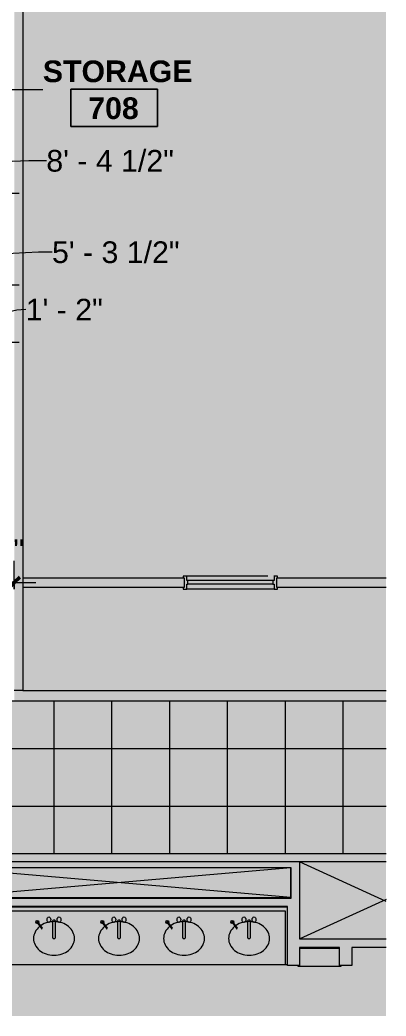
# Model space of a CAD drawing. Header units: inches. Extents: x 587 to 2050, y 1170 to 2086.
# Drawn here: x 1131.8 to 1283.9, y 1170.5 to 1584.3 of the extents above; entities that cross this region are included whole.
import ezdxf

# ---------------------------------------------------------------- set-up
doc = ezdxf.new("R2010")
doc.units = ezdxf.units.IN
doc.header["$MEASUREMENT"] = 0
for name, color, linetype, lineweight in [('A-ANNO-DIMS', 211, 'Continuous', 9), ('A-ANNO-DIMS-96', 211, 'Continuous', 9), ('A-AREA-IDEN', 2, 'Continuous', 9), ('A-CLNG-PATT', 13, 'Continuous', 13), ('A-DETL', 90, 'Continuous', 9), ('A-DETL-GENF', 92, 'Continuous', 9), ('A-DOOR', 31, 'Continuous', 13), ('A-WALL', 113, 'Continuous', 13), ('A-WALL-PATT', 111, 'Continuous', 13), ('CORE', 7, 'Continuous', 9), ('I-WALL', 2, 'Continuous', 13), ('Victor Bldg - 7th Floor_LINK_dwg', 8, 'Continuous', 9)]:
    doc.layers.add(name, color=color, linetype=linetype, lineweight=lineweight)
doc.styles.add('Swis721 Lt BT', font='swissl.ttf', dxfattribs={"height": 9})
doc.styles.add('Swis721 Lt BT_B', font='', dxfattribs={"height": 9})
doc.styles.get('Swis721 Lt BT_B').set_extended_font_data('Swis721 Lt BT', bold=True)
doc.dimstyles.new('OTJ_-_3_32__Linear__1_2__Tolerance', dxfattribs={"dimscale": 12, "dimtxt": 9.497835, "dimasz": 0.375, "dimexe": 0.75, "dimexo": 0.5, "dimgap": 0.5, "dimtad": 1, "dimdec": 1, "dimrnd": 0.5, "dimzin": 3, "dimdsep": 46, "dimlunit": 4, "dimtxsty": 'Swis721 Lt BT', "dimblk1": 'OBLIQUE', "dimblk2": 'OBLIQUE', "dimsah": 1, "dimcen": 0.09, "dimdle": 0.75, "dimazin": 0, "dimtfac": 1, "dimtdec": 4, "dimtix": 1, "dimtmove": 0, "dimatfit": 3, "dimfxl": 1, "dimtvp": 1, "dimfrac": 2, "dimtolj": 1, "dimtzin": 0, "dimarcsym": 2})
doc.dimstyles.new('OTJ_-_3_32__Linear__1_2__Tolerance_1', dxfattribs={"dimscale": 12, "dimtxt": 9.497835, "dimasz": 0.375, "dimexe": 0.75, "dimexo": 0.5, "dimgap": 0.5, "dimtad": 1, "dimdec": 1, "dimrnd": 0.5, "dimzin": 3, "dimdsep": 46, "dimlunit": 4, "dimtxsty": 'Swis721 Lt BT', "dimblk1": 'OBLIQUE', "dimblk2": 'OBLIQUE', "dimsah": 1, "dimcen": 0.09, "dimdle": 0.75, "dimazin": 0, "dimtfac": 1, "dimtdec": 4, "dimtix": 1, "dimtmove": 1, "dimatfit": 3, "dimfxl": 1, "dimtvp": 1, "dimfrac": 2, "dimtolj": 1, "dimtzin": 0, "dimarcsym": 2})

# ---------------------------------------------------------------- blocks, each defined once
blk = doc.blocks.new('Victor Bldg - 7th Floor_LINK_dwg_AH13F-7884600-REFLECTED CEILING PLAN')
at = {"layer": 'CORE'}
for p, q in [((1145.42, 1209.86), (1145.42, 1203.17)), ((1146.29, 1210.31), (1145.72, 1210.31)), ((1146.59, 1203.17), (1146.59, 1209.86)), ((1145.72, 1202.72), (1146.29, 1202.72))]:
    blk.add_line(p, q, dxfattribs=at)
for centre in [(1143.88, 1210.53), (1148.08, 1210.53)]:
    blk.add_ellipse(centre, major_axis=(0, 1.17), ratio=0.666667, dxfattribs=at)
for centre, start_param, end_param in [((1145.72, 1209.86), 0, 1.570796), ((1146.29, 1209.86), 4.712389, 6.283185), ((1145.72, 1203.17), 1.570796, 3.141593), ((1146.29, 1203.17), 3.141593, 4.712389)]:
    blk.add_ellipse(centre, major_axis=(0, 0.45), ratio=0.666667, start_param=start_param, end_param=end_param, dxfattribs=at)
blk = doc.blocks.new('Victor Bldg - 7th Floor_LINK_dwg_AH13F-7884601-REFLECTED CEILING PLAN')
at = {"layer": 'CORE'}
for p, q in [((1172.42, 1209.86), (1172.42, 1203.17)), ((1173.29, 1210.31), (1172.72, 1210.31)), ((1173.59, 1203.17), (1173.59, 1209.86)), ((1172.72, 1202.72), (1173.29, 1202.72))]:
    blk.add_line(p, q, dxfattribs=at)
for centre in [(1170.88, 1210.53), (1175.08, 1210.53)]:
    blk.add_ellipse(centre, major_axis=(0, 1.17), ratio=0.666667, dxfattribs=at)
for centre, start_param, end_param in [((1172.72, 1209.86), 0, 1.570796), ((1173.29, 1209.86), 4.712389, 6.283185), ((1172.72, 1203.17), 1.570796, 3.141593), ((1173.29, 1203.17), 3.141593, 4.712389)]:
    blk.add_ellipse(centre, major_axis=(0, 0.45), ratio=0.666667, start_param=start_param, end_param=end_param, dxfattribs=at)
blk = doc.blocks.new('Victor Bldg - 7th Floor_LINK_dwg_AH13F-7884602-REFLECTED CEILING PLAN')
at = {"layer": 'CORE'}
for p, q in [((1226.42, 1209.86), (1226.42, 1203.17)), ((1227.29, 1210.31), (1226.72, 1210.31)), ((1227.59, 1203.17), (1227.59, 1209.86)), ((1226.72, 1202.72), (1227.29, 1202.72))]:
    blk.add_line(p, q, dxfattribs=at)
for centre in [(1224.88, 1210.53), (1229.08, 1210.53)]:
    blk.add_ellipse(centre, major_axis=(0, 1.17), ratio=0.666667, dxfattribs=at)
for centre, start_param, end_param in [((1226.72, 1209.86), 0, 1.570796), ((1227.29, 1209.86), 4.712389, 6.283185), ((1226.72, 1203.17), 1.570796, 3.141593), ((1227.29, 1203.17), 3.141593, 4.712389)]:
    blk.add_ellipse(centre, major_axis=(0, 0.45), ratio=0.666667, start_param=start_param, end_param=end_param, dxfattribs=at)
blk = doc.blocks.new('Victor Bldg - 7th Floor_LINK_dwg_AH13F-7884603-REFLECTED CEILING PLAN')
at = {"layer": 'CORE'}
for p, q in [((1199.42, 1209.86), (1199.42, 1203.17)), ((1200.29, 1210.31), (1199.72, 1210.31)), ((1200.59, 1203.17), (1200.59, 1209.86)), ((1199.72, 1202.72), (1200.29, 1202.72))]:
    blk.add_line(p, q, dxfattribs=at)
for centre in [(1197.88, 1210.53), (1202.08, 1210.53)]:
    blk.add_ellipse(centre, major_axis=(0, 1.17), ratio=0.666667, dxfattribs=at)
for centre, start_param, end_param in [((1199.72, 1209.86), 0, 1.570796), ((1200.29, 1209.86), 4.712389, 6.283185), ((1199.72, 1203.17), 1.570796, 3.141593), ((1200.29, 1203.17), 3.141593, 4.712389)]:
    blk.add_ellipse(centre, major_axis=(0, 0.45), ratio=0.666667, start_param=start_param, end_param=end_param, dxfattribs=at)
blk = doc.blocks.new('Victor Bldg - 7th Floor_LINK_dwg-6972240-REFLECTED CEILING PLAN')
at = {"layer": 'CORE'}
for p, q in [((1283.91, 1218.08), (1248, 1234.5)), ((1244.37, 1219.75), (1244.37, 1232)), ((1248, 1232), (1248, 1216)), ((1283.91, 1218.89), (1248.12, 1202.5)), ((1243, 1215.75), (1103, 1215.75)), ((1138.92, 1209.47), (1140.76, 1206.79)), ((1139.18, 1209.63), (1141.03, 1206.95)), ((1165.92, 1209.47), (1167.76, 1206.79)), ((1166.18, 1209.63), (1168.03, 1206.95)), ((1192.92, 1209.47), (1194.76, 1206.79)), ((1193.18, 1209.63), (1195.03, 1206.95)), ((1219.92, 1209.47), (1221.76, 1206.79)), ((1220.18, 1209.63), (1222.03, 1206.95)), ((1248, 1198.69), (1264.62, 1198.69)), ((1243, 1191.75), (1103, 1191.75))]:
    blk.add_line(p, q, dxfattribs=at)
at = {"layer": 'CORE', "flags": 128}
for points in [[(1101.63, 1219.75), (1244.37, 1219.75), (1101.63, 1232)], [(1244.37, 1232), (1101.63, 1219.75), (1101.63, 1232)], [(1104, 1191.75), (1104, 1214.25), (1242, 1214.25), (1242, 1191.75)], [(1247.31, 1191.47), (1247.31, 1191.19), (1265.31, 1191.19), (1265.31, 1191.47)]]:
    blk.add_lwpolyline(points, dxfattribs=at)
at = {"layer": 'CORE'}
for centre in [(1139.05, 1209.55), (1166.05, 1209.55), (1193.05, 1209.55), (1220.05, 1209.55)]:
    blk.add_circle(centre, 0.667, dxfattribs=at)
for centre, radius, start, end in [((1139.05, 1209.55), 0.167, 11.6829, 236.8423), ((1145.45, 1201.04), 8.59, 108.8354, 129.4725), ((1146, 1199.43), 10.29, 90, 108.8354), ((1146, 1199.43), 10.29, 71.1646, 90), ((1146.55, 1201.04), 8.59, 50.5275, 71.1646), ((1166.05, 1209.55), 0.167, 11.6829, 236.8423), ((1172.45, 1201.04), 8.59, 108.8354, 129.4725), ((1173, 1199.43), 10.29, 90, 108.8354), ((1173, 1199.43), 10.29, 71.1646, 90), ((1173.55, 1201.04), 8.59, 50.5275, 71.1646), ((1193.05, 1209.55), 0.167, 11.6829, 236.8423), ((1199.45, 1201.04), 8.59, 108.8354, 129.4725), ((1200, 1199.43), 10.29, 90, 108.8354), ((1200, 1199.43), 10.29, 71.1646, 90), ((1200.55, 1201.04), 8.59, 50.5275, 71.1646), ((1220.05, 1209.55), 0.167, 11.6829, 236.8423), ((1226.45, 1201.04), 8.59, 108.8354, 129.4725), ((1227, 1199.43), 10.29, 90, 108.8354), ((1227, 1199.43), 10.29, 71.1646, 90), ((1227.55, 1201.04), 8.59, 50.5275, 71.1646), ((1143.3, 1202.72), 5.8, 153.2988, 180), ((1144.61, 1202.07), 7.26, 129.4725, 153.2988), ((1140.9, 1206.86), 0.167, 192.1914, 57.3508), ((1147.39, 1202.07), 7.26, 26.7012, 50.5275), ((1148.7, 1202.72), 5.8, 0, 26.7012), ((1170.3, 1202.72), 5.8, 153.2988, 180), ((1171.61, 1202.07), 7.26, 129.4725, 153.2988), ((1167.9, 1206.86), 0.167, 192.1914, 57.3508), ((1174.39, 1202.07), 7.26, 26.7012, 50.5275), ((1175.7, 1202.72), 5.8, 0, 26.7012), ((1197.3, 1202.72), 5.8, 153.2988, 180), ((1198.61, 1202.07), 7.26, 129.4725, 153.2988), ((1194.9, 1206.86), 0.167, 192.1914, 57.3508), ((1201.39, 1202.07), 7.26, 26.7012, 50.5275), ((1202.7, 1202.72), 5.8, 0, 26.7012), ((1224.3, 1202.72), 5.8, 153.2988, 180), ((1225.61, 1202.07), 7.26, 129.4725, 153.2988), ((1221.9, 1206.86), 0.167, 192.1914, 57.3508), ((1228.39, 1202.07), 7.26, 26.7012, 50.5275), ((1229.7, 1202.72), 5.8, 0, 26.7012), ((1143.3, 1202.72), 5.8, 180, 206.7012), ((1144.61, 1203.38), 7.26, 206.7012, 230.5275), ((1147.39, 1203.38), 7.26, 309.4725, 333.2988), ((1148.7, 1202.72), 5.8, 333.2988, 0), ((1170.3, 1202.72), 5.8, 180, 206.7012), ((1171.61, 1203.38), 7.26, 206.7012, 230.5275), ((1174.39, 1203.38), 7.26, 309.4725, 333.2988), ((1175.7, 1202.72), 5.8, 333.2988, 0), ((1197.3, 1202.72), 5.8, 180, 206.7012), ((1198.61, 1203.38), 7.26, 206.7012, 230.5275), ((1201.39, 1203.38), 7.26, 309.4725, 333.2988), ((1202.7, 1202.72), 5.8, 333.2988, 0), ((1224.3, 1202.72), 5.8, 180, 206.7012), ((1225.61, 1203.38), 7.26, 206.7012, 230.5275), ((1228.39, 1203.38), 7.26, 309.4725, 333.2988), ((1229.7, 1202.72), 5.8, 333.2988, 0), ((1145.45, 1204.4), 8.59, 230.5275, 251.1646), ((1146, 1206.02), 10.29, 251.1646, 270), ((1146, 1206.02), 10.29, 270, 288.8354), ((1146.55, 1204.4), 8.59, 288.8354, 309.4725), ((1172.45, 1204.4), 8.59, 230.5275, 251.1646), ((1173, 1206.02), 10.29, 251.1646, 270), ((1173, 1206.02), 10.29, 270, 288.8354), ((1173.55, 1204.4), 8.59, 288.8354, 309.4725), ((1199.45, 1204.4), 8.59, 230.5275, 251.1646), ((1200, 1206.02), 10.29, 251.1646, 270), ((1200, 1206.02), 10.29, 270, 288.8354), ((1200.55, 1204.4), 8.59, 288.8354, 309.4725), ((1226.45, 1204.4), 8.59, 230.5275, 251.1646), ((1227, 1206.02), 10.29, 251.1646, 270), ((1227, 1206.02), 10.29, 270, 288.8354), ((1227.55, 1204.4), 8.59, 288.8354, 309.4725)]:
    blk.add_arc(centre, radius, start, end, dxfattribs=at)
for name in ['Victor Bldg - 7th Floor_LINK_dwg_AH13F-7884600-REFLECTED CEILING PLAN', 'Victor Bldg - 7th Floor_LINK_dwg_AH13F-7884601-REFLECTED CEILING PLAN', 'Victor Bldg - 7th Floor_LINK_dwg_AH13F-7884603-REFLECTED CEILING PLAN', 'Victor Bldg - 7th Floor_LINK_dwg_AH13F-7884602-REFLECTED CEILING PLAN']:
    blk.add_blockref(name, (0, 0))
blk = doc.blocks.new('Door - Single - Solid Door-7504013-REFLECTED CEILING PLAN')
at = {"layer": 'A-DOOR'}
h = blk.add_hatch(color=250, dxfattribs=at)
h.paths.add_polyline_path([(23.24, 2.66), (22.12, 2.66), (22.12, 0.54), (21.62, 0.54), (21.62, -0.96), (22.12, -0.96), (22.12, -2.84), (23.62, -2.84), (23.62, -2.09), (23.24, -2.09), (23.24, 1.91), (23.62, 1.91), (23.62, 2.66)], flags=0)
h.paths.add_polyline_path([(-15.63, 2.66), (-15.63, 1.91), (-15.26, 1.91), (-15.26, -2.09), (-15.63, -2.09), (-15.63, -2.84), (-14.13, -2.84), (-14.13, -0.96), (-13.63, -0.96), (-13.63, 0.54), (-14.13, 0.54), (-14.13, 2.66), (-15.26, 2.66)], flags=0)
at = {"layer": 'A-DOOR', "color": 8, "lineweight": 20}
for p, q in [((-14.13, 2.66), (-15.63, 2.66)), ((-15.63, 2.66), (-15.63, 1.91)), ((-14.13, 0.54), (-14.13, 2.66)), ((-13.63, 0.54), (-14.13, 0.54)), ((-13.63, -0.96), (-13.63, 0.54)), ((21.62, 0.54), (21.62, -0.96)), ((22.12, 0.54), (21.62, 0.54)), ((22.12, 2.66), (22.12, 0.54)), ((23.62, 2.66), (22.12, 2.66)), ((23.62, 1.91), (23.62, 2.66)), ((-15.63, -2.09), (-15.63, -2.84)), ((-15.63, -2.84), (-14.13, -2.84)), ((-14.13, -0.96), (-13.63, -0.96)), ((-14.13, -2.84), (-14.13, -0.96)), ((21.62, -0.96), (22.12, -0.96)), ((22.12, -0.96), (22.12, -2.84)), ((22.12, -2.84), (23.62, -2.84)), ((23.62, -2.84), (23.62, -2.09))]:
    blk.add_line(p, q, dxfattribs=at)
at = {"layer": 'A-DOOR', "lineweight": 9}
for p, q in [((-14.13, 2.66), (22.12, 2.66)), ((-13.63, 0.54), (21.62, 0.54)), ((-14.13, -2.84), (-14.01, -2.84)), ((-13.63, -0.96), (21.62, -0.96)), ((-11.53, -2.84), (22.12, -2.84))]:
    blk.add_line(p, q, dxfattribs=at)
blk = doc.blocks.new('Room Tag - Room Name and Number-3379422-REFLECTED CEILING PLAN')
at = {"layer": 'A-AREA-IDEN'}
for p, q in [((-0.1881, -0.1636), (-0.1881, -0.0018)), ((-0.1881, -0.0018), (0.1869, -0.0018)), ((0.1869, -0.0018), (-0.1881, -0.0018)), ((-0.1881, -0.0018), (-0.1881, -0.1636)), ((0.1869, -0.0018), (0.1869, -0.1636)), ((0.1869, -0.1636), (0.1869, -0.0018)), ((0.1869, -0.1636), (-0.1881, -0.1636)), ((-0.1881, -0.1636), (0.1869, -0.1636))]:
    blk.add_line(p, q, dxfattribs=at)
blk = doc.blocks.new('DIMBLOCK35-REFLECTED CEILING PLAN')
at = {"layer": 'A-ANNO-DIMS-96', "transparency": 16777216}
for p, q in [((1102.75, 1348.41), (1102.75, 1359.57)), ((1129.5, 1347.75), (1129.5, 1359.57)), ((1093.75, 1350.57), (1138.5, 1350.57)), ((1102.75, 1350.57), (1102.75, 1348.41)), ((1129.5, 1350.57), (1129.5, 1347.75))]:
    blk.add_line(p, q, dxfattribs=at)
at = {"layer": 'A-ANNO-DIMS-96', "lineweight": 50, "transparency": 16777216}
for p, q in [((1102.75, 1350.57), (1100.5, 1348.32)), ((1102.75, 1350.57), (1105, 1352.82)), ((1129.5, 1350.57), (1127.25, 1348.32)), ((1129.5, 1350.57), (1131.75, 1352.82))]:
    blk.add_line(p, q, dxfattribs=at)
at = {"layer": 'A-ANNO-DIMS-96', "color": 0, "transparency": 16777216, "insert": (1101.58, 1368.58), "char_height": 9, "width": 34.9159, "attachment_point": 1, "line_spacing_factor": 1.005062, "style": 'Swis721 Lt BT'}
blk.add_mtext('2\' - 3"', dxfattribs=at)
blk = doc.blocks.new('_Oblique')
at = {"color": 0, "linetype": 'ByBlock', "lineweight": -2}
blk.add_line((-0.5, -0.5), (0.5, 0.5), dxfattribs=at)
blk = doc.blocks.new('DIMBLOCK37-REFLECTED CEILING PLAN')
at = {"layer": 'A-ANNO-DIMS-96', "transparency": 16777216}
for p, q in [((1058.9, 1469.03), (1058.9, 1483.28)), ((1122.47, 1471.46), (1122.47, 1483.28)), ((1049.9, 1474.28), (1131.47, 1474.28)), ((1058.9, 1474.28), (1058.9, 1469.03)), ((1122.47, 1474.28), (1122.47, 1471.46))]:
    blk.add_line(p, q, dxfattribs=at)
at = {"layer": 'A-ANNO-DIMS-96', "lineweight": 50, "transparency": 16777216}
for p, q in [((1058.9, 1474.28), (1056.65, 1472.03)), ((1058.9, 1474.28), (1061.15, 1476.53)), ((1122.47, 1474.28), (1120.22, 1472.03)), ((1122.47, 1474.28), (1124.72, 1476.53))]:
    blk.add_line(p, q, dxfattribs=at)
at = {"layer": 'A-ANNO-DIMS-96', "transparency": 16777216}
blk.add_ellipse((1145.17, 1474.28), major_axis=(-54.49, 0), ratio=0.248456, start_param=4.712389, end_param=6.283185, dxfattribs=at)
at = {"layer": 'A-ANNO-DIMS-96', "color": 0, "transparency": 16777216, "insert": (1145.17, 1492.29), "char_height": 9, "width": 59.1579, "attachment_point": 1, "line_spacing_factor": 1.005062, "style": 'Swis721 Lt BT'}
blk.add_mtext('5\' - 3 1/2"', dxfattribs=at)
blk = doc.blocks.new('DIMBLOCK38-REFLECTED CEILING PLAN')
at = {"layer": 'A-ANNO-DIMS-96', "transparency": 16777216}
for p, q in [((1022, 1509.44), (1022, 1521.26)), ((1122.47, 1509.44), (1122.47, 1521.26)), ((1013, 1512.26), (1131.47, 1512.26)), ((1022, 1512.26), (1022, 1509.44)), ((1122.47, 1512.26), (1122.47, 1509.44))]:
    blk.add_line(p, q, dxfattribs=at)
at = {"layer": 'A-ANNO-DIMS-96', "lineweight": 50, "transparency": 16777216}
for p, q in [((1022, 1512.26), (1019.75, 1510.01)), ((1022, 1512.26), (1024.25, 1514.51)), ((1122.47, 1512.26), (1120.22, 1510.01)), ((1122.47, 1512.26), (1124.72, 1514.51))]:
    blk.add_line(p, q, dxfattribs=at)
at = {"layer": 'A-ANNO-DIMS-96', "transparency": 16777216}
blk.add_ellipse((1142.81, 1512.26), major_axis=(-70.57, 0), ratio=0.191831, start_param=4.712389, end_param=6.283185, dxfattribs=at)
at = {"layer": 'A-ANNO-DIMS-96', "color": 0, "transparency": 16777216, "insert": (1142.81, 1530.27), "char_height": 9, "width": 59.1579, "attachment_point": 1, "line_spacing_factor": 1.005062, "style": 'Swis721 Lt BT'}
blk.add_mtext('8\' - 4 1/2"', dxfattribs=at)
blk = doc.blocks.new('DIMBLOCK53-REFLECTED CEILING PLAN')
at = {"layer": 'A-ANNO-DIMS-96', "transparency": 16777216}
for p, q in [((1108.47, 1447.59), (1108.47, 1459.41)), ((1122.47, 1447.59), (1122.47, 1459.41)), ((1099.47, 1450.41), (1131.47, 1450.41)), ((1108.47, 1450.41), (1108.47, 1447.59)), ((1122.47, 1450.41), (1122.47, 1447.59))]:
    blk.add_line(p, q, dxfattribs=at)
at = {"layer": 'A-ANNO-DIMS-96', "lineweight": 50, "transparency": 16777216}
for p, q in [((1108.47, 1450.41), (1110.72, 1452.66)), ((1122.47, 1450.41), (1124.72, 1452.66)), ((1108.47, 1450.41), (1106.22, 1448.16)), ((1122.47, 1450.41), (1120.22, 1448.16))]:
    blk.add_line(p, q, dxfattribs=at)
at = {"layer": 'A-ANNO-DIMS-96', "transparency": 16777216}
blk.add_ellipse((1134.25, 1450.41), major_axis=(18.78, 0), ratio=0.720784, start_param=1.570796, end_param=3.141593, dxfattribs=at)
at = {"layer": 'A-ANNO-DIMS-96', "color": 0, "transparency": 16777216, "insert": (1134.25, 1468.43), "char_height": 9, "width": 34.9159, "attachment_point": 1, "line_spacing_factor": 1.005062, "style": 'Swis721 Lt BT'}
blk.add_mtext('1\' - 2"', dxfattribs=at)

msp = doc.modelspace()

# ---------------------------------------------------------------- hatches: boundary and pattern name
at = {"layer": 'A-CLNG-PATT'}
h = msp.add_hatch(dxfattribs=at)
h.set_pattern_fill('FP_12', color=256, style=0, pattern_type=2)
h.set_pattern_definition([(0, (1002.06, 1209.64), (0, -24), []), (270, (1002.06, 1209.64), (-24, -1e-15), [])])
h.paths.add_polyline_path([(829, 1170.4789), (829, 1238), (1283.9113, 1238), (1283.9113, 1301.2804), (661.0927, 1301.2804), (661.0927, 1282.5238), (661.8427, 1282.5238), (661.8427, 1247.3736), (686.0611, 1271.5921), (687.2986, 1270.3546), (661.8427, 1244.8988), (661.8427, 1243.2738), (661.0927, 1243.2738), (661.0927, 1238.8988), (767.1111, 1238.8988), (767.1111, 1170.4789), (820.6855, 1170.4789)], flags=0)
at = {"layer": 'A-DETL-GENF'}
h = msp.add_hatch(color=9, dxfattribs=at)
h.paths.add_polyline_path([(670.2318, 1170.4789), (762.1111, 1170.4789), (762.1111, 1234.8988), (657.0927, 1234.8988), (657.0927, 1243.2738), (656.3427, 1243.2738), (656.3427, 1244.7738), (657.0927, 1244.7738), (657.075, 1281.0238), (656.3427, 1281.0238), (656.3427, 1282.5238), (657.0927, 1282.5238), (657.0665, 2035.5), (587.2153, 2035.5), (587.2153, 1170.4789), (657.0927, 1170.4789)], flags=0)
h.paths.add_polyline_path([(1036, 1170.4789), (1036, 1234.5), (867.4375, 1234.5), (867.4375, 1170.4789), (977.0503, 1170.4789)], flags=0)
h.paths.add_polyline_path([(861.9375, 1170.4789), (861.9375, 1234.5), (838, 1234.5), (838, 1170.4789)], flags=0)
h.paths.add_polyline_path([(1103, 1170.4789), (1283.9113, 1170.4789), (1283.9113, 1199), (1269.625, 1199), (1269.625, 1191.4687), (1264.625, 1191.4687), (1264.625, 1199), (1248, 1199), (1248, 1191.4687), (1243, 1191.4687), (1243, 1216), (1103, 1216), (1103, 1191.75), (1098, 1191.75), (1098, 1215.5), (1042, 1215.5), (1042, 1170.4789), (1098.0625, 1170.4789)], flags=0)
h.paths.add_polyline_path([(1248, 1202.5), (1283.9113, 1202.5), (1283.9113, 1234.5), (1248, 1234.5), (1248, 1232), (1247.9375, 1232), (1247.9375, 1216), (1248, 1216)], flags=0)
h.paths.add_polyline_path([(1103, 1219.5), (1244.4375, 1219.5), (1244.4375, 1232), (1098, 1232), (1098, 1234.5), (1042, 1234.5), (1042, 1223.5), (1098.0625, 1223.5), (1098.0625, 1231.75), (1101.5625, 1231.75), (1101.5625, 1219.5)], flags=0)
h.paths.add_polyline_path([(1237.375, 1305.7804), (1283.9113, 1305.7804), (1283.9113, 1348.5304), (1238.875, 1348.5304), (1238.875, 1347.7804), (1237.375, 1347.7804), (1237.375, 1349.9054), (1236.875, 1349.9054), (1236.875, 1351.4054), (1237.375, 1351.4054), (1237.375, 1353.2804), (1238.875, 1353.2804), (1238.875, 1352.5304), (1283.9113, 1352.5304), (1283.9113, 1761.5841), (1133, 1761.5841), (1133, 1352.5304), (1199.625, 1352.5304), (1199.625, 1353.2804), (1201.125, 1353.2804), (1201.125, 1351.4054), (1201.625, 1351.4054), (1201.625, 1349.9054), (1201.125, 1349.9054), (1201.125, 1347.7804), (1199.625, 1347.7804), (1199.625, 1348.5304), (1133, 1348.5304), (1133, 1305.7804), (1237.25, 1305.7804)], flags=0)
h.paths.add_polyline_path([(1283.9113, 1765.0841), (1283.9113, 2035.5), (1205, 2035.5), (1205, 1829.3138), (1279, 1829.3138), (1279, 1828.8138), (1205, 1828.8179), (1205, 1765.0841), (1279, 1765.0841)], flags=0)
msp.add_hatch(color=9, dxfattribs=at).paths.add_polyline_path([(794.1766, 1170.4789), (829, 1170.4789), (829, 1238), (1283.9113, 1238), (1283.9113, 1301.2804), (661.0927, 1301.2804), (661.0927, 1282.5238), (661.8427, 1282.5238), (661.8427, 1281.0238), (659.9677, 1281.0238), (659.9677, 1280.5238), (658.4677, 1280.5238), (658.4677, 1281.0238), (657.0927, 1281.0238), (657.0927, 1244.7738), (658.4677, 1244.7738), (658.4677, 1245.2738), (659.9677, 1245.2738), (659.9677, 1244.7738), (661.8427, 1244.7738), (661.8427, 1243.2738), (661.0927, 1243.2738), (661.0927, 1238.8988), (767.1111, 1238.8988), (767.1111, 1170.4789)], flags=0)
at = {"layer": 'A-WALL-PATT', "lineweight": 9}
for points in [[(1129.5, 1305.7804), (1133, 1305.7804), (1133, 1765.0841), (1131.5, 1765.0841), (1131.5, 1763.0841), (1131, 1763.5841), (1131, 1765.0841), (1129.5, 1765.0841), (1129.5, 1340.0304)], [(1237.25, 1301.2804), (1283.9113, 1301.2804), (1283.9113, 1305.7804), (1129.5, 1305.7804), (1129.5, 1301.2804), (1210.5567, 1301.2804)], [(1244.4375, 1232), (1248, 1232), (1248, 1238), (1098, 1238), (1098, 1232), (1109.7373, 1232)], [(1283.9113, 1234.5), (1283.9113, 1238), (1248, 1238), (1248, 1234.5)], [(1244.4375, 1216), (1247.9375, 1216), (1247.9375, 1232), (1244.4375, 1232), (1244.4375, 1219.5)], [(1101.5625, 1216), (1244.4375, 1216), (1244.4375, 1219.5), (1098.0625, 1219.5), (1098.0625, 1216)], [(1243, 1191.4687), (1248, 1191.4687), (1248, 1216), (1243, 1216)], [(1249.2963, 1199), (1283.9113, 1199), (1283.9113, 1202.5), (1248, 1202.5), (1248, 1199)], [(1264.625, 1191.4687), (1269.625, 1191.4687), (1269.625, 1199), (1264.625, 1199)]]:
    msp.add_hatch(color=7, dxfattribs=at).paths.add_polyline_path(points, flags=0)
h = msp.add_hatch(color=7, dxfattribs=at)
h.paths.add_polyline_path([(1238.5, 1348.5304), (1283.9113, 1348.5304), (1283.9113, 1352.5304), (1238.5, 1352.5304)], flags=0)
h.paths.add_polyline_path([(1133.1597, 1348.5304), (1200, 1348.5304), (1200, 1352.5304), (1133, 1352.5304), (1133, 1348.5304), (1133.0749, 1348.5304)], flags=0)

# ---------------------------------------------------------------- linework, layer by layer
at = {"layer": 'A-AREA-IDEN'}
msp.add_line((1114.5213, 1555.3237), (1141.3514, 1555.3426), dxfattribs=at)
at = {"layer": 'A-DETL'}
for p, q in [((1133, 1761.5841), (1133, 1305.7804)), ((1133, 1305.7804), (1283.9113, 1305.7804)), ((1283.9113, 1301.2804), (657.0927, 1301.2804)), ((829, 1238), (1283.9113, 1238)), ((1283.9113, 1234.5), (838, 1234.5))]:
    msp.add_line(p, q, dxfattribs=at)
at = {"layer": 'A-WALL', "color": 8, "lineweight": 20}
for p, q in [((1133, 1352.5304), (1200, 1352.5304)), ((1200, 1352.5304), (1200, 1348.5304)), ((1238.5, 1352.5304), (1283.9113, 1352.5304)), ((1238.5, 1348.5304), (1238.5, 1352.5304)), ((1200, 1348.5304), (1133, 1348.5304)), ((1283.9113, 1348.5304), (1238.5, 1348.5304)), ((1133, 1305.7804), (1283.9113, 1305.7804)), ((1283.9113, 1301.2804), (1129.5, 1301.2804))]:
    msp.add_line(p, q, dxfattribs=at)
at = {"layer": 'A-WALL'}
msp.add_line((1133, 1305.7804), (1129.5, 1305.7804), dxfattribs=at)
at = {"layer": 'I-WALL', "color": 8, "lineweight": 20}
for p, q in [((1133, 1761.5841), (1133, 1305.7804)), ((829, 1238), (1283.9113, 1238)), ((1248, 1234.5), (1248, 1232)), ((1283.9113, 1234.5), (1248, 1234.5)), ((1244.4375, 1232), (1098, 1232)), ((1244.4375, 1219.5), (1244.4375, 1232)), ((1247.9375, 1232), (1247.9375, 1216)), ((1248, 1232), (1247.9375, 1232)), ((1101.5625, 1219.5), (1244.4375, 1219.5)), ((1243, 1216), (1103, 1216)), ((1243, 1191.4687), (1243, 1216)), ((1247.9375, 1216), (1248, 1216)), ((1248, 1216), (1248, 1202.5)), ((1248, 1202.5), (1283.9113, 1202.5)), ((1264.625, 1199), (1248, 1199)), ((1248, 1199), (1248, 1191.4687)), ((1264.625, 1191.4687), (1264.625, 1199)), ((1283.9113, 1199), (1269.625, 1199)), ((1269.625, 1199), (1269.625, 1191.4687)), ((1248, 1191.4687), (1243, 1191.4687)), ((1269.625, 1191.4687), (1264.625, 1191.4687))]:
    msp.add_line(p, q, dxfattribs=at)

# ---------------------------------------------------------------- block references
at = {"layer": 'A-AREA-IDEN', "xscale": 95.99999999999994, "yscale": 95.99999999999994, "zscale": 95.99999999999994}
msp.add_blockref('Room Tag - Room Name and Number-3379422-REFLECTED CEILING PLAN', (1171.1045, 1555.7109), dxfattribs=at)
at = {"layer": 'A-DOOR', "rotation": 180}
msp.add_blockref('Door - Single - Solid Door-7504013-REFLECTED CEILING PLAN', (1223.2441, 1350.4416), dxfattribs=at)
at = {"layer": 'Victor Bldg - 7th Floor_LINK_dwg', "color": 7}
msp.add_blockref('Victor Bldg - 7th Floor_LINK_dwg-6972240-REFLECTED CEILING PLAN', (0, 0), dxfattribs=at)

# ---------------------------------------------------------------- texts
at = {"layer": 'A-AREA-IDEN', "char_height": 9, "attachment_point": 1, "style": 'Swis721 Lt BT_B'}
for s, insert, width in [('STORAGE', (1141.3514, 1567.4273), 71.811), ('708', (1160.2087, 1552.1087), 25.452)]:
    msp.add_mtext(s, dxfattribs=dict(at, insert=insert, width=width))

# ---------------------------------------------------------------- dimensions: what is measured, and where the dimension line sits
at = {"layer": 'A-ANNO-DIMS'}
for base, p1, p2, override, picture, middle in [((1122.4672, 1512.2568), (1022, 1515.4388), (1122.4672, 1515.4388), {"dimpost": '<>', "dimfxl": 100.467243}, 'DIMBLOCK38-REFLECTED CEILING PLAN', (1172.3851, 1524.272)), ((1122.4672, 1474.2762), (1058.9047, 1475.0304), (1122.4672, 1477.4582), {"dimpost": '<>', "dimfxl": 63.608851}, 'DIMBLOCK37-REFLECTED CEILING PLAN', (1174.7534, 1486.2914)), ((1122.4672, 1450.4124), (1108.4672, 1453.5944), (1122.4672, 1453.5944), {"dimpost": '<>', "dimfxl": 14}, 'DIMBLOCK53-REFLECTED CEILING PLAN', (1151.7074, 1462.4276))]:
    dim = msp.add_linear_dim(base=base, p1=p1, p2=p2, dimstyle='OTJ_-_3_32__Linear__1_2__Tolerance_1', override=override, dxfattribs=at)
    dim.commit()
    dim.dimension.update_dxf_attribs({"geometry": picture, "text_midpoint": middle, "dimtype": 128})
dim = msp.add_linear_dim(base=(1129.5, 1350.5694673079), p1=(1102.75, 1342.4053679487), p2=(1129.5, 1353.7514478232), dimstyle='OTJ_-_3_32__Linear__1_2__Tolerance', override={"dimpost": '<>', "dimfxl": 29.056773}, dxfattribs=at)
dim.commit()
dim.dimension.update_dxf_attribs({"geometry": 'DIMBLOCK35-REFLECTED CEILING PLAN', "text_midpoint": (1116.125, 1361.1947218858)})

doc.saveas('drawing.dxf')
